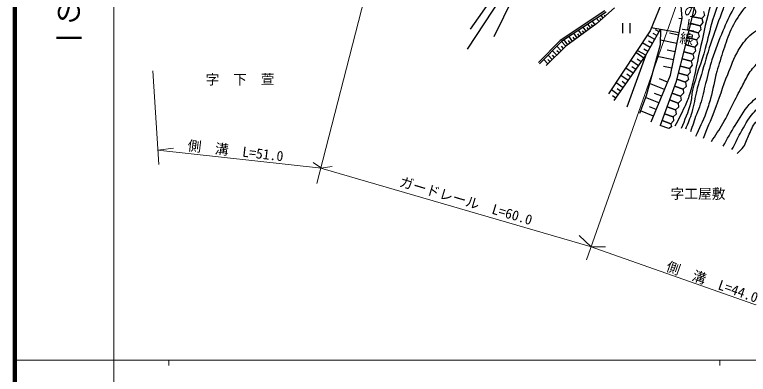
# Model space of a CAD drawing. Units: millimetres, scale not verified. Extents: x 40000 to 680000, y 20000 to 380000.
# Drawn here: x 40000 to 173182, y 202409 to 267817 of the extents above; entities that cross this region are included whole.
import ezdxf
from ezdxf.enums import TextEntityAlignment as Align

# ---------------------------------------------------------------- set-up
doc = ezdxf.new("R2010")
doc.units = ezdxf.units.MM
doc.header["$LTSCALE"] = 1000
doc.linetypes.add('LONG_DASHED_DOTTED', pattern=[15.25, 12, -1.5, 0.25, -1.5])
for name, color, linetype, lineweight in [('M-BGD', 7, 'Continuous', 25), ('M-BMK-HTXT', 7, 'LONG_DASHED_DOTTED', 13), ('M-STR-HTXT', 7, 'Continuous', 13), ('M-TTL', 2, 'Continuous', 140), ('M-TTL-BAND', 7, 'Continuous', 13)]:
    doc.layers.add(name, color=color, linetype=linetype, lineweight=lineweight)
doc.styles.add('@ＭＳ ゴシック', font='')
doc.styles.add('ＭＳ ゴシック', font='')
doc.styles.get('@ＭＳ ゴシック').set_extended_font_data('@MS Gothic')
doc.styles.get('ＭＳ ゴシック').set_extended_font_data('MS Gothic')

msp = doc.modelspace()

# ---------------------------------------------------------------- linework, layer by layer
at = {"layer": 'M-BGD'}
for p, q in [((141564, 291112), (122153, 261564)), ((136800, 285449), (122690, 265169)), ((160394, 277093), (155345, 264887)), ((161160, 267188), (160394, 277093)), ((130897, 271808), (126972, 263763)), ((161799, 262139), (164270, 272790)), ((148891, 269041), (145696, 266229)), ((147153, 268499), (139050, 263139)), ((147357, 268274), (139241, 262906)), ((147202, 267555), (147030, 267749)), ((165017, 268399), (165201, 267677)), ((145370, 265989), (144888, 266641)), ((146076, 266564), (145596, 267109)), ((146451, 266894), (146234, 267141)), ((146826, 267224), (146438, 267666)), ((159052, 256835), (161160, 267188)), ((161134, 267039), (160553, 267143)), ((164735, 267096), (163106, 267449)), ((163106, 267449), (164735, 267096)), ((164917, 266375), (164430, 265810)), ((165201, 267677), (164735, 267096)), ((164735, 267096), (164897, 266463)), ((164897, 266462), (164917, 266375)), ((145696, 266229), (140072, 262075)), ((143761, 264800), (143218, 265536)), ((144163, 265097), (143899, 265455)), ((144566, 265394), (144053, 266089)), ((144968, 265691), (144719, 266028)), ((145700, 266233), (145652, 266288)), ((150368, 266247), (150368, 264447)), ((151718, 264447), (151718, 266247)), ((154514, 260350), (157262, 265207)), ((160673, 264481), (155558, 265402)), ((156972, 264694), (156337, 265053)), ((157218, 265129), (157170, 265156)), ((157262, 265207), (157198, 262331)), ((164430, 265810), (162814, 266217)), ((162814, 266217), (164430, 265810)), ((164590, 265082), (164104, 264517)), ((164430, 265810), (164590, 265082)), ((141272, 262961), (140633, 263826)), ((141704, 263281), (141393, 263702)), ((142137, 263600), (141531, 264421)), ((142547, 263903), (142252, 264303)), ((142957, 264206), (142382, 264984)), ((143359, 264503), (143079, 264882)), ((155345, 264887), (147805, 253448)), ((156199, 263327), (154831, 264100)), ((156585, 264010), (155923, 264385)), ((160529, 264088), (158891, 264421)), ((164104, 264517), (162488, 264925)), ((162488, 264925), (164104, 264517)), ((164264, 263789), (163778, 263224)), ((164104, 264517), (164264, 263789)), ((139050, 263139), (135065, 259091)), ((139241, 262906), (135279, 258880)), ((140072, 262075), (139250, 262912)), ((140407, 262323), (139735, 263232)), ((140839, 262642), (140511, 263086)), ((155373, 261867), (153913, 262693)), ((155786, 262597), (155079, 262997)), ((160223, 262585), (157218, 263197)), ((163778, 263224), (162162, 263632)), ((162162, 263632), (163778, 263224)), ((163938, 262496), (163452, 261931)), ((163778, 263224), (163938, 262496)), ((140072, 262075), (136493, 258561)), ((138411, 260444), (137616, 261254)), ((138823, 260849), (138422, 261258)), ((139235, 261254), (138426, 262078)), ((139654, 261665), (139246, 262080)), ((154554, 260420), (153107, 261239)), ((154963, 261143), (154211, 261569)), ((157198, 262331), (154642, 253065)), ((159917, 261084), (158467, 261379)), ((160138, 255749), (161799, 262139)), ((163126, 260638), (161510, 261046)), ((161510, 261046), (163126, 260638)), ((163452, 261931), (161836, 262339)), ((161836, 262339), (163452, 261931)), ((163612, 261203), (163126, 260638)), ((163452, 261931), (163612, 261203)), ((137601, 259649), (136819, 260445)), ((138006, 260047), (137612, 260448)), ((148827, 252234), (154514, 260350)), ((154514, 260350), (151128, 251020)), ((154209, 259915), (152762, 260929)), ((153719, 259215), (153007, 259713)), ((159611, 259583), (156609, 260194)), ((162800, 259346), (161184, 259753)), ((161184, 259753), (162800, 259346)), ((163286, 259910), (162800, 259346)), ((163126, 260638), (163286, 259910)), ((136805, 258867), (136036, 259649)), ((137203, 259258), (136815, 259652)), ((153228, 258514), (151827, 259496)), ((159305, 258082), (157753, 258398)), ((162474, 258053), (160858, 258460)), ((160858, 258460), (162474, 258053)), ((162960, 258618), (162474, 258053)), ((162800, 259346), (162960, 258618)), ((152278, 257158), (150922, 258108)), ((152753, 257836), (152064, 258319)), ((162147, 256760), (160531, 257167)), ((160531, 257167), (162147, 256760)), ((162634, 257325), (162147, 256760)), ((162474, 258053), (162634, 257325)), ((151358, 255846), (150046, 256766)), ((151818, 256502), (151151, 256970)), ((155537, 248336), (159052, 256835)), ((158510, 255526), (157079, 256118)), ((157241, 247697), (160138, 255749)), ((161790, 255511), (160221, 256073)), ((160221, 256073), (161790, 255511)), ((162142, 255847), (161790, 255511)), ((162147, 256760), (162308, 256032)), ((162308, 256032), (162147, 255845)), ((150438, 254534), (149169, 255423)), ((150898, 255190), (150253, 255642)), ((157953, 254178), (155257, 255293)), ((161340, 254255), (159771, 254818)), ((159771, 254818), (161340, 254255)), ((161878, 254770), (161340, 254255)), ((161790, 255511), (161878, 254770)), ((149549, 253265), (148322, 254124)), ((149119, 252651), (148516, 253074)), ((149994, 253899), (149370, 254336)), ((154642, 253065), (153428, 249870)), ((157451, 252965), (156178, 253492)), ((160889, 253000), (159321, 253563)), ((159321, 253563), (160889, 253000)), ((161428, 253515), (160889, 253000)), ((161340, 254255), (161428, 253515)), ((156950, 251753), (154525, 252756)), ((160439, 251745), (158870, 252308)), ((158870, 252308), (160439, 251745)), ((160978, 252260), (160439, 251745)), ((160439, 251745), (160528, 251005)), ((160889, 253000), (160978, 252260)), ((156448, 250540), (155253, 251034)), ((159989, 250490), (158420, 251053)), ((158420, 251053), (159989, 250490)), ((160528, 251005), (159989, 250490)), ((159989, 250490), (160078, 249750)), ((155947, 249328), (153592, 250301)), ((159539, 249235), (157970, 249798)), ((157970, 249798), (159539, 249235)), ((160078, 249750), (159539, 249235)), ((159539, 249235), (159628, 248495)), ((159089, 247980), (157520, 248543)), ((157520, 248543), (159089, 247980)), ((159628, 248495), (159089, 247980)), ((159089, 247980), (159246, 247431)), ((158775, 247107), (157207, 247670)), ((159246, 247431), (158775, 247107))]:
    msp.add_line(p, q, dxfattribs=at)
for points, knots in [([(168043, 274710), (167375, 272651), (166618, 270618), (166041, 268532), (165383, 266159), (164935, 263732), (164379, 261333), (163757, 258648), (163339, 255907), (162505, 253281), (162254, 252491), (161907, 251735), (161567, 250980), (161041, 249810), (160431, 248679), (159863, 247529)], [0, 0, 0, 0, 1, 1, 1, 2, 2, 2, 3, 3, 3, 4, 4, 4, 5, 5, 5, 5]), ([(169129, 273815), (168320, 271472), (167421, 269158), (166701, 266786), (166189, 265100), (165838, 263369), (165359, 261673), (164639, 259125), (163650, 256650), (163058, 254069), (162875, 253270), (162881, 252434), (162675, 251640), (162271, 250081), (161567, 248616), (161013, 247103)], [0, 0, 0, 0, 1, 1, 1, 2, 2, 2, 3, 3, 3, 4, 4, 4, 5, 5, 5, 5]), ([(170152, 272984), (169534, 271344), (168899, 269710), (168299, 268064), (167618, 266196), (166935, 264329), (166318, 262440), (165723, 260621), (165199, 258780), (164656, 256944), (164373, 255988), (164072, 255035), (163825, 254069), (163485, 252737), (163322, 251361), (162931, 250043), (162620, 248996), (162164, 247998), (161780, 246975)], [0, 0, 0, 0, 1, 1, 1, 2, 2, 2, 3, 3, 3, 4, 4, 4, 5, 5, 5, 6, 6, 6, 6]), ([(171813, 271578), (171366, 270705), (170903, 269839), (170471, 268958), (169808, 267607), (169140, 266255), (168554, 264869), (167827, 263148), (167143, 261407), (166573, 259628), (166116, 258201), (165799, 256733), (165423, 255283), (165097, 254028), (164855, 252749), (164464, 251513), (164265, 250883), (163987, 250280), (163761, 249659), (163384, 248621), (163037, 247572), (162675, 246528)], [0, 0, 0, 0, 1, 1, 1, 2, 2, 2, 3, 3, 3, 4, 4, 4, 5, 5, 5, 6, 6, 6, 7, 7, 7, 7]), ([(173858, 270492), (173283, 269853), (172644, 269266), (172133, 268575), (171321, 267476), (170614, 266292), (170024, 265060), (169465, 263893), (169095, 262644), (168682, 261418), (168241, 260109), (167830, 258789), (167468, 257456), (167032, 255850), (166755, 254204), (166318, 252599), (166071, 251695), (165817, 250791), (165487, 249915), (164935, 248452), (164209, 247061), (163570, 245633)], [0, 0, 0, 0, 1, 1, 1, 2, 2, 2, 3, 3, 3, 4, 4, 4, 5, 5, 5, 6, 6, 6, 7, 7, 7, 7]), ([(165039, 245378), (165700, 247018), (166387, 248648), (167020, 250298), (167866, 252500), (168568, 254757), (169449, 256944), (170040, 258413), (170559, 259928), (171366, 261290), (171955, 262283), (172648, 263232), (173475, 264038), (173890, 264442), (174370, 264787), (174881, 265060), (175261, 265264), (175669, 265438), (176095, 265508), (176810, 265624), (177579, 265671), (178268, 265444), (178834, 265257), (179345, 264871), (179737, 264421), (180508, 263538), (180932, 262390), (181335, 261290), (181688, 260324), (181809, 259289), (182038, 258286), (182300, 257138), (182649, 256004), (182805, 254836), (182985, 253483), (182934, 252109), (182996, 250746), (183061, 249340), (183082, 247931), (183188, 246528), (183310, 244926), (183536, 243334), (183699, 241735), (183789, 240862), (183829, 239984), (183955, 239115), (184068, 238342), (184253, 237581), (184402, 236815)], [0, 0, 0, 0, 1, 1, 1, 2, 2, 2, 3, 3, 3, 4, 4, 4, 5, 5, 5, 6, 6, 6, 7, 7, 7, 8, 8, 8, 9, 9, 9, 10, 10, 10, 11, 11, 11, 12, 12, 12, 13, 13, 13, 14, 14, 14, 15, 15, 15, 16, 16, 16, 16]), ([(166509, 244739), (167191, 245825), (167922, 246882), (168554, 247998), (169272, 249266), (169863, 250602), (170535, 251896), (171080, 252945), (171634, 253988), (172197, 255027), (172637, 255841), (173001, 256703), (173539, 257456), (174074, 258204), (174688, 258909), (175392, 259501), (175758, 259809), (176135, 260180), (176606, 260267), (177033, 260346), (177494, 260202), (177884, 260012), (178414, 259754), (178848, 259313), (179226, 258862), (179576, 258444), (179848, 257958), (180057, 257456), (180479, 256440), (180657, 255336), (180888, 254260), (181128, 253141), (181316, 252009), (181463, 250874), (181740, 248731), (181942, 246577), (182038, 244419), (182134, 242249), (182038, 240074), (182038, 237901)], [0, 0, 0, 0, 1, 1, 1, 2, 2, 2, 3, 3, 3, 4, 4, 4, 5, 5, 5, 6, 6, 6, 7, 7, 7, 8, 8, 8, 9, 9, 9, 10, 10, 10, 11, 11, 11, 12, 12, 12, 13, 13, 13, 13]), ([(168618, 243908), (169342, 245165), (170021, 246449), (170791, 247678), (171596, 248965), (172345, 250308), (173347, 251449), (174004, 252197), (174791, 252826), (175584, 253430), (175988, 253737), (176358, 254192), (176862, 254260), (177282, 254318), (177722, 254112), (178076, 253877), (178542, 253568), (178901, 253093), (179162, 252599), (179615, 251740), (179744, 250741), (179929, 249787), (180174, 248524), (180291, 247237), (180376, 245953), (180545, 243423), (180462, 240883), (180504, 238348)], [0, 0, 0, 0, 1, 1, 1, 2, 2, 2, 3, 3, 3, 4, 4, 4, 5, 5, 5, 6, 6, 6, 7, 7, 7, 8, 8, 8, 9, 9, 9, 9]), ([(170216, 243269), (170727, 244270), (171193, 245296), (171749, 246272), (172460, 247520), (173116, 248824), (174050, 249915), (174344, 250259), (174661, 250620), (175072, 250810), (175600, 251054), (176219, 251120), (176798, 251065), (177247, 251023), (177689, 250850), (178076, 250618), (178399, 250424), (178714, 250175), (178907, 249851), (179355, 249096), (179383, 248158), (179546, 247295), (179732, 246303), (179905, 245300), (179929, 244291), (179949, 243480), (179794, 242673), (179737, 241863), (179664, 240820), (179610, 239776), (179546, 238732)], [0, 0, 0, 0, 1, 1, 1, 2, 2, 2, 3, 3, 3, 4, 4, 4, 5, 5, 5, 6, 6, 6, 7, 7, 7, 8, 8, 8, 9, 9, 9, 10, 10, 10, 10]), ([(171174, 242566), (171558, 242971), (172015, 243316), (172325, 243780), (172790, 244478), (172954, 245339), (173347, 246081), (173781, 246901), (174024, 247964), (174817, 248445), (175292, 248733), (175967, 248789), (176478, 248573), (177091, 248314), (177466, 247638), (177756, 247039), (178204, 246119), (178281, 245053), (178395, 244036), (178562, 242554), (178438, 241054), (178459, 239563)], [0, 0, 0, 0, 1, 1, 1, 2, 2, 2, 3, 3, 3, 4, 4, 4, 5, 5, 5, 6, 6, 6, 7, 7, 7, 7])]:
    msp.add_open_spline(points, degree=3, knots=knots, dxfattribs=at)
at = {"layer": 'M-STR-HTXT'}
for p, q in [((111152, 300536), (94856, 237103)), ((163361, 278766), (143815, 223228)), ((65093, 257592), (66171, 240554)), ((66005, 243184), (68855, 243549)), ((66005, 243184), (95719, 239907)), ((95719, 239907), (94161, 240961)), ((95580, 239922), (97612, 240194)), ((95580, 239922), (144462, 225672)), ((144652, 225605), (142473, 227637)), ((144462, 225672), (184793, 211437)), ((144652, 225605), (147266, 225624))]:
    msp.add_line(p, q, dxfattribs=at)
at = {"layer": 'M-TTL'}
msp.add_line((40000, 380000), (40000, 20000), dxfattribs=at)
at = {"layer": 'M-TTL-BAND'}
for p, q in [((58000, 370000), (58000, 20000)), ((40000, 205000), (579000, 205000)), ((68000, 205000), (68000, 204000)), ((168000, 205000), (168000, 204000))]:
    msp.add_line(p, q, dxfattribs=at)

# ---------------------------------------------------------------- texts
at = {"layer": 'M-BGD', "style": '@ＭＳ ゴシック'}
msp.add_text('市道滝の上線', height=1833, rotation=261.634, dxfattribs=at).set_placement((160336, 262436), align=Align.BOTTOM_RIGHT)
at = {"layer": 'M-BMK-HTXT', "style": 'ＭＳ ゴシック'}
for s, p in [('字\u3000下\u3000萱', (74655, 254572)), ('字工屋敷', (159045, 233783))]:
    msp.add_text(s, height=1833, dxfattribs=at).set_placement(p, align=Align.BOTTOM_LEFT)
at = {"layer": 'M-STR-HTXT', "style": 'ＭＳ ゴシック'}
for s, rotation, p in [('側\u3000溝\u3000L=51.0', 353.362, (71412, 244073)), ('ガードレール\u3000L=60.0', 343.429, (109957, 237533)), ('側\u3000溝\u3000L=44.0', 340.335, (158405, 222161))]:
    msp.add_text(s, height=1833, rotation=rotation, dxfattribs=at).set_placement(p, align=Align.MIDDLE_LEFT)
at = {"layer": 'M-TTL-BAND', "style": '@ＭＳ ゴシック'}
msp.add_text('縮尺千分の一', height=3666, rotation=270, dxfattribs=at).set_placement((49777, 261030), align=Align.MIDDLE_RIGHT)

doc.saveas('drawing.dxf')
